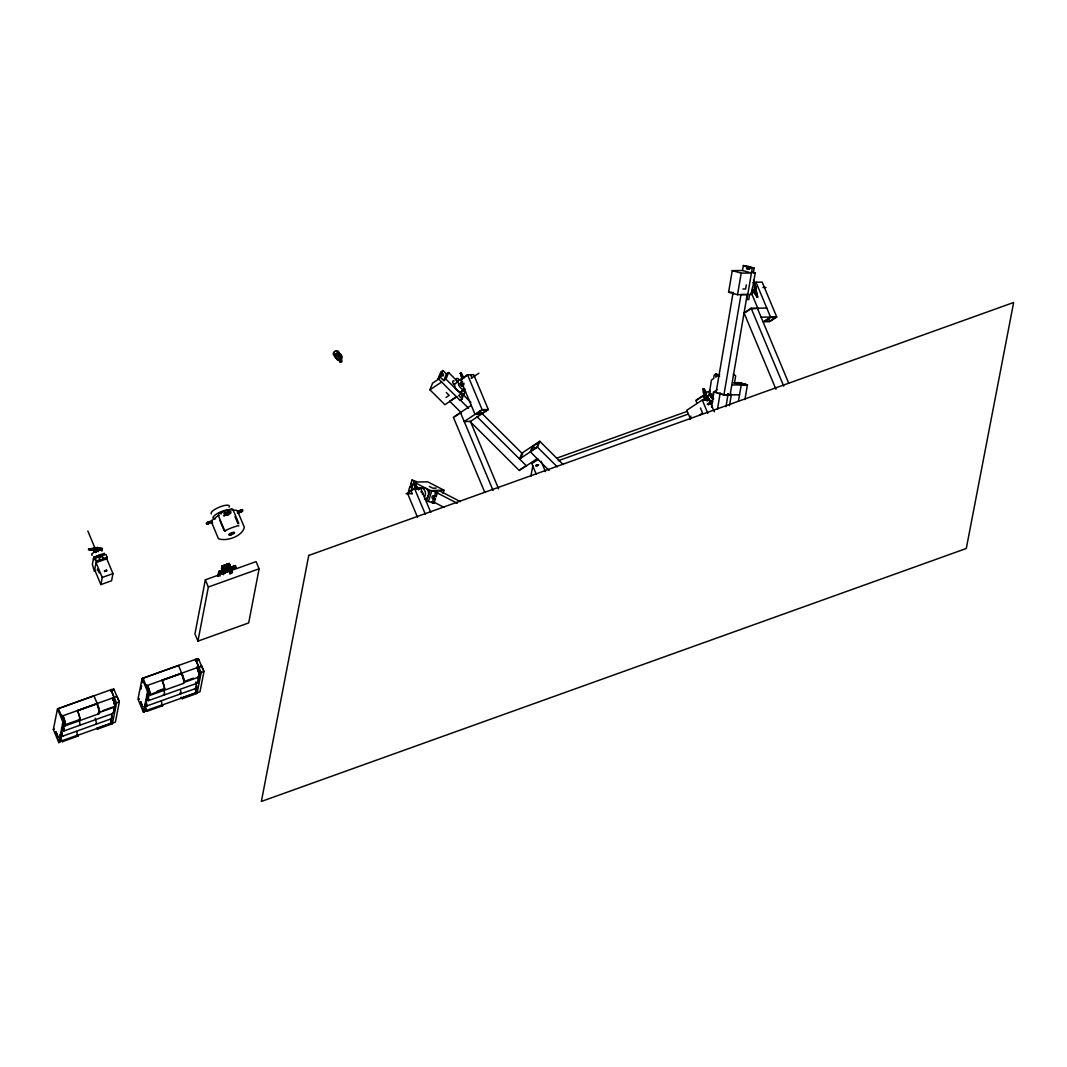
<?xml version="1.0" encoding="UTF-8"?>
<svg xmlns="http://www.w3.org/2000/svg" width="1067" height="1067" viewBox="0 0 1067 1067"><rect width="100%" height="100%" fill="white"/><g stroke="black" fill="none" stroke-linecap="round" stroke-linejoin="round"><path stroke-width="1.5" d="M105.059 571.018C107.78 571.952 102.459 570.258 105.166 571.112M105.153 570.605C109.808 568.871 102.539 572.392 105.046 571.405M224.657 515.134L223.617 515.854L224.91 515.574M229.712 511.733C227.684 511.64 226.804 514.121 224.39 512.947C221.629 516.721 233.033 507.172 224.977 515.588M229.405 513.587L228.725 514.747L227.965 513.774M755.489 288.37L757.61 297.186L755.796 288.37L754.369 290.037L755.796 288.37M415.41 489.633L414.583 483.965L415.717 489.633M224.99 565.59L224.457 567.004L226.524 566.27L226.778 564.443L226.524 566.27M224.457 567.004L224.51 565.763M750.675 268.11L750.541 267.03L748.781 267.35A1.52 1.2 89.4 0 1 747.393 269.297A1.52 1.2 89.4 0 1 746.753 266.777L748.794 266.55L748.327 267.457A1.52 1.2 89.4 0 0 749.554 269.311M218.588 574.379L218.668 573.606L219.335 574.179M218.828 572.779L219.349 573.339M218.948 572.512L219.549 572.299M219.709 571.472L219.188 571.645M234.113 566.67L233.473 565.977L233.993 566.537M218.748 573.553L218.988 571.939M219.068 571.885L219.148 571.112M230.192 571.605L229.898 573.499L230.525 573.139M229.979 573.913L230.339 570.872L230.005 573.419M756.77 295.452C758.023 296.173 755.889 296.519 757.077 295.519M95.59 548.798C97.537 548.638 94.603 547.318 93.122 548.998A2.734 0.76 -22.7 0 0 92.749 549.758L88.614 549.718L95.67 548.425L92.949 550.279M95.857 548.278L94.189 548.931M713.703 398.818L709.035 395.083L711.462 379.999L713.65 378.545L714.21 375.077L716.344 373.663L719.625 376.304M712.863 398.845L710.675 397.084L711.236 393.63L709.035 395.083M716.344 373.663L715.784 377.131L719.678 374.544M711.502 407.301L713.863 392.616L716.224 391.042M717.544 409.128L720.158 392.803M726.013 406.7L728.121 393.643M734.443 383.44L735.656 375.904L733.322 374.037M747.754 294.599L737.537 294.705L728.588 292.225L732.269 270.631L742.499 270.525L751.435 273.005L741.205 273.125L732.269 270.631M733.162 292.331L716.05 392.776L723.906 394.95L739.551 394.79M737.537 294.705L741.205 273.125M742.499 270.525L743.339 265.576L748.794 266.55M723.906 394.95L741.005 294.519L747.207 294.452L730.095 394.897L727.481 394.163M746.326 284.862L745.62 288.984L742.885 289.024M755.223 272.965L753.302 272.992L754.142 268.044L752.288 268.057L746.913 299.56L748.781 299.534L749.621 294.585L751.541 294.559L755.223 272.965L752.235 272.138M729.481 405.66L731.442 394.19M738.444 401.285L741.245 384.88L733.389 382.706L739.591 382.64L747.433 384.814L744.926 399.578M104.473 553.306L93.763 557.147L92.376 564.296L94.363 571.419L96.363 560.989L95.243 558.294L99.551 556.747C97.831 562.349 106.287 559.575 101.632 556L105.953 554.453L107.073 557.147L106.767 558.788L112.969 573.606L111.595 580.755L100.872 584.609L94.67 569.778M95.243 558.294L94.923 559.935L93.763 557.147M97.31 570.365L97.564 568.991L99.231 572.952M100.872 584.609L102.245 577.46L96.043 562.629L106.767 558.788M105.993 571.045C107.354 569.071 106.46 573.006 106.126 570.392M229.778 571.045L205.344 579.821L194.928 633.945L197.929 641.134L248.691 622.915L259.108 568.791L256.093 561.602L231.659 570.378L231.046 573.566M197.929 641.134L208.358 587.01L205.344 579.821M226.671 512.613C224.257 514.627 228.391 516.735 227.911 514.121M217.815 576.273L218.722 571.552L235.434 565.55L236.034 566.99L219.322 572.979L218.722 576.127M222.123 565.75L221.549 568.951L222.243 565.683M222.683 565.963L222.309 567.937L228.605 565.67L228.978 563.709L222.683 565.963L224.283 568.484L229.645 566.564L228.978 563.709M223.296 570.485L222.136 565.937L229.365 563.336L229.885 565.577M222.389 570.658L223.15 570.125M222.456 570.298L223.243 569.605M223.363 566.337L222.95 567.084L223.843 565.55L223.603 566.857L228.218 565.203L228.165 564.003L227.925 565.297L227.498 564.336L228.645 566.364L228.338 568.004M223.43 567.764L223.87 569.791L222.776 567.484M222.896 572.019L223.176 574.126L222.896 572.019L224.323 571.512L224.603 573.619M224.03 566.003L223.697 566.297M223.523 569.565L224.083 566.804L224.203 569.485M223.403 574.686L223.51 573.726M224.323 571.512L222.71 573.019M227.084 565.083L228.351 564.443M227.271 565.537L227.498 564.336M227.551 565.443L227.871 564.203M227.898 566.964L228.218 565.323M226.964 571.752L228.258 571.285L228.191 570.218L226.884 570.792M228.071 570.832L226.951 571.859L226.898 570.685L226.764 571.405L228.058 570.952M229.552 565.057L229.165 567.017L228.605 565.67M230.019 564.883L230.165 567.537L230.299 566.844L224.003 569.111M229.979 572.726L230.819 571.192M230.885 567.204L231.419 566.67L230.485 567.004L229.738 565.497M230.059 573.486L230.365 571.899M232.326 569.831L231.126 569.778M230.259 571.298L230.925 570.658L230.445 573.112M231.005 570.392L231.152 569.671M230.939 569.338L232.259 568.764L230.819 569.951M530.806 476.375L532.86 465.732M690.256 419.278L690.869 416.103M61.619 716.25L117.037 696.391L119.331 701.899L115.383 722.159L112.555 723.173L116.516 702.913L110.995 689.709L57.471 708.901L53.35 729.521L58.818 742.619L59.765 742.272L63.887 721.652L58.378 708.568L93.963 695.831L97.19 703.526A8.683 1.547 70.3 0 1 99.805 712.343L115.343 706.781A8.683 1.547 70.3 0 0 112.715 697.938L113.022 699.178A7.682 1.36 70.3 0 1 113.369 700.112M178.589 665.435L182.11 674.371A7.682 1.36 70.3 0 1 184.071 681.279L184.458 682.24L199.996 676.678L199.596 675.718A7.682 1.36 70.3 0 0 197.648 668.809L197.262 667.862L201.663 666.021L203.957 671.53L200.009 691.789L197.182 692.803L201.143 672.543L195.621 659.339L142.098 678.545L137.976 699.165L143.445 712.249L144.392 711.916L148.5 691.296L143.005 678.199L178.589 665.461M111.982 690.216L112.155 689.295L110.995 689.709L110.728 691.056L113.756 689.029L119.331 701.899L116.516 702.913M141.458 685.961L140.844 689.069L141.484 685.974M195.354 660.686L196.781 658.926L195.621 659.339M58.818 742.619L62.94 721.999L57.471 708.901M143.445 712.249L147.566 691.629L142.098 678.545M422.265 494.341L422.639 492.701L421.652 491.46L420.811 491.794M462.411 381.386L460.277 383.8L461.784 386.161L462.985 386.494L463.091 385.734M112.635 698.231L114.129 697.698L111.368 690.602M198.755 667.342L195.995 660.233M61.593 716.25L62.993 715.757A8.683 1.547 70.3 0 1 65.621 724.6L80.158 719.398A8.683 1.547 70.3 0 0 77.531 710.555L97.19 703.5L97.484 704.727A7.682 1.36 70.3 0 1 99.444 711.649L99.831 712.609M79.331 716.424A7.682 1.36 70.3 0 0 77.838 711.782L77.531 710.555M184.458 682.24L184.431 681.973A8.683 1.547 70.3 0 0 181.803 673.13L162.157 680.186A8.683 1.547 70.3 0 1 164.785 689.029L150.274 694.497L149.873 693.537A7.682 1.36 70.3 0 0 147.926 686.628L147.619 685.387L201.663 666.021M164.811 689.295L164.411 688.335A7.682 1.36 70.3 0 0 162.464 681.426L162.157 680.186M197.262 667.862L197.342 667.569A8.683 1.547 70.3 0 1 199.969 676.411L199.996 676.678M463.878 378.011L460.771 372.957L462.091 379.559M707.621 400.565L707.261 400.805A2.734 1.494 56.4 0 1 705.447 398.351A2.734 1.494 56.4 0 1 705.847 396.337C701.539 394.55 702.673 382.519 706.554 393.803M705.66 396.751L703.46 388.935M750.408 293.238A5.682 4.495 89.4 0 0 752.728 292.958L753.755 292.265A5.682 4.495 89.4 0 0 755.329 285.649L754.036 282.675A2.534 2.001 89.4 0 0 753.422 280.248M706.767 396.631C705.594 396.657 705.58 399.111 707.034 398.511M412.436 487.192A1.52 1.2 89.4 0 1 411.942 486.712L409.955 486.459L408.568 490.767L410.422 490.753M412.476 484.365L410.622 484.378L411.995 480.07L417.584 481.977L427.814 481.871L444.032 490.26L443.045 493.314M409.955 486.459C410.595 488.846 412.556 483.404 410.622 484.378M410.862 491.18L413.796 482.017L415.717 481.991L411.995 480.07M437.523 492.3L430.014 490.407L426.587 501.103L434.096 502.997L435.469 498.689L433.362 498.782A1.52 1.2 89.4 0 1 432.082 496.702A1.52 1.2 89.4 0 1 434.149 496.355L436.136 496.608L437.523 492.3L433.802 490.367L444.032 490.26M428.507 501.09L431.935 490.393M432.228 503.01L433.615 498.702M434.282 496.622L435.656 492.314M225.897 565.817L226.297 564.603L226.084 566.27M706.834 397.778L706.034 398.831L707.234 399.632M414.543 484.978L415.53 485.525L414.116 484.925M416.744 489.179L416.517 488.459L416.41 489.246M417.05 489.179L416.517 488.459M456.609 396.924L444.899 404.686L429.934 389.788L432.588 383.133L439.084 378.825M461.491 396.084L463.625 394.67A1.52 0.827 56.4 0 0 461.771 393.896A1.52 0.827 56.4 0 0 463.025 396.19L462.171 398.925L460.037 400.338L438.204 378.598L439.271 375.931L441.405 374.517L441.991 375.424A1.52 0.827 56.4 0 0 443.379 375.571A1.52 0.827 56.4 0 0 442.698 373.677L441.911 373.223L440.004 374.69A1.52 0.827 56.4 0 1 441.191 376.064M439.791 374.637L440.858 371.956L442.978 370.542L446.419 373.957L443.765 380.612L440.324 377.198L441.405 374.517M441.911 373.223L442.978 370.542M441.991 375.424L442.698 373.677M443.765 380.612L445.966 379.145L448.62 372.503L456.676 380.532M462.171 398.925L458.73 395.51L460.931 394.056L462.518 390.069M463.745 394.963L464.812 392.283L462.531 390.002M520.923 457.93L522.31 454.422M532.673 445.993L530.339 451.821L549.092 470.48M533.153 446.099L531.286 450.767L536.968 447.006L538.822 442.338L533.153 446.099L535.487 448.433M539.769 441.285L521.856 453.155L519.536 458.997L537.435 447.113L539.769 441.285L563.189 464.598M231.206 534.767L232.153 532.606M94.229 552.173L93.229 549.772L95.95 547.985M98.711 549.158L100.071 548.838M92.762 549.825L97.524 547.411A2.734 0.76 -22.7 0 1 96.377 548.958L97.51 548.238L96.604 548.625M93.269 549.612L95.043 548.358M97.31 547.904L94.403 549.025L95.817 552.586M705.314 396.991L707.074 396.097M93.309 549.772L96.75 547.651A2.734 0.76 -22.7 0 1 97.017 548.851C100.378 546.037 105.233 550.052 98.177 549.412M97.47 548.505L97.911 547.918M207.478 523.337L206.198 523.203L211.746 520.589L219.002 514.868L218.522 516.015M212.053 521.31L211.8 522.63L206.531 524.057L212.053 521.31L211.746 520.589M112.542 697.818L114.582 703.086L113.702 701.939A6.375 1.134 70.3 0 1 114.476 704.727M93.923 548.451L93.656 548.891A2.734 0.76 -22.7 0 0 93.923 550.092M755.449 291.851L755.729 292.785L755.236 291.811M414.916 484.871L415.076 485.738L415.21 484.738M96.017 547.544L88.428 549.278L91.402 549.678M220.482 571.432L219.495 571.445M233.393 566.67L234.86 566.017M756.876 296.279L757.463 295.599M417.971 489.393L419.424 488.246A5.682 4.495 89.4 0 1 424.639 490.353L425.186 491.674A5.682 4.495 89.4 0 1 424.413 497.262M89.094 549.065L89.881 548.931M99.204 549.198L99.951 549.118M101.578 548.691L100.725 548.958L102.339 548.731M756.17 294.479C757.583 293.678 754.983 293.865 756.463 294.545M414.61 484.871L414.196 483.604M416.17 487.592C414.81 486.859 416.797 486.805 415.757 487.566M703.566 389.882L704.433 390.482L703.073 388.695M461.064 373.717L461.584 374.584L460.637 372.516M706.634 397.658L706.861 399.298M91.669 548.998L92.269 548.985M98.364 549.865L101.832 549.385L102.192 548.411M96.71 548.851L97.27 547.744M99.551 556.747C98.031 558.214 102.819 556.747 101.632 556M111.008 690.923L113.756 689.029M195.634 660.553L198.382 658.672L203.957 671.53L201.143 672.543M196.728 660.9L198.742 659.553L195.928 660.553M196.608 659.846L198.382 658.672M94.616 548.865L96.99 547.945M94.536 549.038L95.67 548.291L94.429 548.745L95.923 552.346M438.204 378.598L440.324 377.198M446.419 373.957L448.62 372.503M429.934 389.788L441.631 382.026M460.224 373.57L461.011 372.997M460.264 373.73L460.771 372.957M460.317 373.237L461.264 373.183M460.784 373.303L461.451 373.423M463.531 378.252L461.704 373.85M488.326 409.581L482.124 409.648L464.212 421.532L470.414 421.465L488.326 409.581L473.735 374.717L467.546 374.784L460.451 379.492L475.028 414.356L481.23 414.289M461.771 379.012L467.453 375.251M460.677 383.226L462.571 381.973M460.277 383.8L462.491 382.373M460.41 384.32L462.304 383.066M460.891 384.707L462.785 383.453M471.174 378.318L478.91 373.183M461.211 385.214L464.052 383.333M461.357 385.801L463.251 384.547M461.784 386.161L463.985 384.707M446.019 397.444L449.14 395.377L446.286 392.523M456.769 396.511L449.674 401.219L461.478 412.969M471.267 405.367L453.368 417.25L484.671 492.087M454.689 416.77L460.37 413.009M481.324 413.823L486.992 410.061L482.031 410.115L476.362 413.876L481.324 413.823L480.057 410.795M430.801 512.453L420.651 488.206L414.449 488.273L407.367 492.967L417.504 517.228M408.688 492.501L414.369 488.726L419.331 488.686M753.595 283.755L755.969 282.195L762.158 282.128L776.749 316.992L769.654 321.687L763.452 321.754L770.547 317.059L755.969 282.195M766.786 308.07L751.141 308.23L744.046 312.938L775.989 389.308M745.366 312.458L751.048 308.696L756.01 308.643M520.243 469.48L525.924 465.719M537.208 458.65L519.309 470.534L469.733 421.185M538.542 459.17L531.806 463.638L536.154 474.028M769.747 321.234L775.416 317.473L770.454 317.513L764.786 321.287L769.747 321.234L768.48 318.193M705.981 395.644L702.873 395.67L695.791 400.378L697.058 403.406M697.111 399.898L702.793 396.137L706.101 396.097M705.74 397.337L707.621 396.084M717.264 389.628L713.356 392.216L712.796 395.67L710.675 397.084M714.303 411.795L709.342 399.938L702.273 400.005L686.815 410.262L690.536 419.158M706.074 397.924L707.968 396.671M706.101 396.777A2.227 1.214 56.4 0 0 705.874 398.685L708.048 400.658M706.181 398.431L708.075 397.177M707.928 397.578L706.034 398.831L707.368 398.645M706.327 399.351L708.221 398.098M706.914 398.178L706.674 399.418L708.688 398.258M706.701 400.272L705.874 398.685M706.794 399.511L709.102 398.658M707.208 399.912L709.435 399.245M707.554 404.5C708.381 404.38 705.46 404.446 709.475 403.313C711.622 403.766 706.994 403.286 708.915 403.433M708.501 403.766L708.621 404.806L709.608 403.539M699.365 415.143L702.553 413.022L700.445 407.981M703.02 389.375L703.793 388.935M705.434 392.576L704.167 389.282M705.514 396.591L706.181 396.11M101.952 551.146A5.682 1.587 -22.7 0 0 101.485 550.025L100.658 549.972A5.682 1.587 -22.7 0 0 94.309 552.092L93.202 552.773A5.682 1.587 -22.7 0 0 92.269 555.187M95.083 557.267L96.19 556.587A5.682 1.587 -22.7 0 1 101.458 554.6M207.972 523.123C207.425 524.964 210.332 521.043 208.265 523.897M237.874 512.04C241.982 509.359 246.69 510.493 237.621 513.36L237.474 510.866L236.367 510.226L231.886 510.279M241.809 510.986C236.487 514.361 249.225 506.292 237.568 511.32M218.228 515.294L224.777 530.939C228.591 528.725 238.821 524.977 238.875 525.884M460.517 382.64L461.277 382.88M98.711 548.918L99.258 549.052M208.265 522.75C210.692 521.123 205.317 523.243 208.025 522.843M754.676 290.024L753.595 290.344M221.669 568.618L222.95 568.164M101.392 549.038L101.498 549.492M95.496 547.985L93.656 548.891L94.95 551.666M219.309 513.267L231.912 508.746M96.363 560.989L100.685 559.441M102.765 558.695L107.073 557.147M238.501 512.227L240.862 511.373L241.155 512.093M224.777 530.939L225.524 530.672L224.47 530.232M102.245 577.46L112.969 573.606M224.27 566.564L226.337 565.817M224.51 567.844L228.645 566.364M230.539 567.897L231.472 567.551M221.549 572.966L219.162 573.819L220.109 576.06M233.486 568.671L235.874 567.817M224.177 572.272L222.75 572.779L223.216 573.886M223.363 573.126L229.792 570.912L230.725 573.299L232.606 572.619L231.659 570.378M230.205 571.512L230.899 570.765M230.819 571.645L230.019 572.512M229.979 572.272L230.779 571.859M229.925 572.592L230.712 572.179M229.858 573.312L230.565 572.926M557.201 458.01L687.215 411.355M558.321 460.704L688.348 414.049M208.358 587.01L259.108 568.791M147.539 685.681L146.139 686.188L147.619 685.387A8.683 1.547 70.3 0 1 150.247 694.23L150.274 694.497M340.6 355.858L338.586 353.244L336.759 353.897L338.772 356.511L340.6 355.858L342.04 361.5L340.2 362.153L338.186 359.539L339.119 359.206M339.479 359.339L341.36 358.659M111.301 690.923L114.116 689.922M77.464 710.849L97.11 703.82M162.077 680.479L181.737 673.45M62.94 721.999L63.887 721.652M147.566 691.629L148.5 691.296M184.084 681.506L193.407 678.172M102.565 710.755L113.449 706.874M157.169 691.163L164.438 688.562M53.35 729.521L54.324 729.041M64.767 725.987L98.991 713.73M149.393 695.617L183.617 683.373M148.473 700.632L198.555 682.707M63.847 730.988L113.929 713.076M61.819 736.47L111.902 718.558M146.446 706.101L196.528 688.188M62.059 740.725L77.664 735.15L77.998 736.097L62.379 741.672A8.683 1.547 70.3 0 1 60.752 739.764M97.257 728.121L111.862 722.906L112.195 723.853L97.577 729.068A8.683 1.547 70.3 0 1 96.697 728.321M146.206 710.035A7.682 1.36 70.3 0 0 146.686 710.355L162.291 704.794L162.624 705.727L147.086 711.289A8.683 1.547 70.3 0 1 145.766 710.035M181.39 697.431A7.682 1.36 70.3 0 0 181.883 697.751L196.488 692.55L196.821 693.483L182.284 698.685A8.683 1.547 70.3 0 1 180.95 697.431M435.469 498.689L435.229 498.769A1.52 1.2 89.4 0 1 433.949 496.675A1.52 1.2 89.4 0 1 436.016 496.328L436.136 496.608M228.885 534.594L234.46 532.78M95.27 548.251L97.19 547.864M229.858 512.88C230.899 515.854 232.473 507.679 226.818 512.987M95.857 547.758L97.364 547.971M754.702 288.784L754.836 285.916M196.488 692.55L196.421 692.55A7.682 1.36 70.3 0 1 195.941 692.23M196.821 693.483L196.741 693.497A8.683 1.547 70.3 0 1 195.861 692.75M181.883 697.751L182.284 698.685M147.513 705.714L147.446 705.727A7.682 1.36 70.3 0 1 146.352 704.607M162.544 705.74L162.624 705.727A8.683 1.547 70.3 0 1 161.664 704.994M146.686 710.355L147.086 711.289M112.195 723.853L112.115 723.866A8.683 1.547 70.3 0 1 111.568 723.493M62.82 736.097L62.886 736.083A7.682 1.36 70.3 0 1 62.339 735.777M77.664 735.15L77.598 735.163A7.682 1.36 70.3 0 1 77.371 735.07M77.998 736.097L77.918 736.11A8.683 1.547 70.3 0 1 77.371 735.737M712.756 401.739L711.862 401.752A5.682 3.094 56.4 0 1 707.048 397.484L706.501 396.164A5.682 3.094 56.4 0 1 707.648 391.776L709.022 391.909M754.849 289.61L755.169 289.61A2.734 2.161 89.4 0 0 753.942 284.849M756.65 296.933L757.317 297.213L753.502 291.571M756.863 297.16L757.61 297.186M762.905 287.516L766.013 287.49M728.588 292.225L731.509 292.198M761.091 317.152L776.749 316.992M731.789 384.987L747.433 384.814M728.694 394.683L723.733 394.737L717.464 392.989M536.994 465.012C541.796 464.759 535.541 464.972 536.821 465.705C538.328 462.598 535.887 467.813 538.235 464.999M536.274 465.492C535.541 467.546 535.167 463.732 537.515 465.479M436.136 488.112L432.655 488.139L429.321 486.419M435.136 491.007L439.791 490.967L460.504 501.677M406.087 493.754L412.289 493.688M414.316 484.098L415.383 484.191L418.637 489.686M98.097 548.371L102.445 548.931L101.979 548.358M146.699 696.111L146.753 694.564M199.062 672.69L197.608 667.542M416.824 488.419L416.103 489.246M750.541 267.03L754.142 268.044M743.339 265.576L746.94 266.577M748.674 267.057L752.288 268.057M748.327 267.457L749.501 267.79M225.737 514.387L226.417 515.068M462.585 378.478L462.665 377.358L462.665 378.025M435.069 491.794L457.263 503.277M413.796 482.017L430.014 490.407M433.535 501.943L443.899 507.305M431.615 501.703L434.096 502.997M462.024 376.358L461.851 375.611L461.504 376.398M752.969 282.475L753.969 283.262M537.435 447.113L557.347 466.933M462.638 394.203L470.894 402.432M481.524 413.009L522.83 454.115M445.966 379.145L460.931 394.056M460.304 400.032L468.573 408.261M476.829 416.49L526.404 465.826M706.621 400.592L705.18 398.164M195.915 682.96L196.315 682.24M459.023 379.652L458.65 379.212A2.534 1.374 56.4 0 0 456.343 378.958A2.534 1.374 56.4 0 0 457.49 382.133L453.942 384.48A2.534 1.374 56.4 0 1 452.715 381.746A2.534 1.374 56.4 0 1 454.169 380.906M337.692 353.564L339.693 356.178L341.133 361.82M756.903 295.572L757.45 296.319M757.063 297.066L753.822 291.571M415.343 484.565L418.331 489.686M94.083 548.345L94.389 549.012M115.369 707.048L114.983 706.087A7.682 1.36 70.3 0 0 113.702 701.059M80.185 719.665L79.798 718.705A7.682 1.36 70.3 0 0 79.532 717.251M65.647 724.866L65.247 723.906A7.682 1.36 70.3 0 0 63.3 716.997L62.913 716.05M439.271 375.931L439.404 376.211A1.52 0.827 56.4 0 0 440.151 377.078M94.83 548.251L95.376 549.065L87.854 531.033M751.408 292.958L758.384 309.63M757.33 308.163L788.646 383.013M751.141 308.23L783.725 386.134M710.982 400.152L712.249 403.179M702.873 395.67L704.78 400.218M702.273 400.005L707.861 413.356M541.129 461.251L545.477 471.627M470.64 374.757L471.921 377.825M467.546 374.784L482.124 409.648M470.494 421.638L498.609 488.846M460.464 412.542L493.047 490.433M414.449 488.273L425.24 514.041M410.902 490.62L412.195 493.688M241.115 510.053L241.409 510.773M237.474 510.866L244.316 527.231C242.542 536.261 226.457 541.796 218.442 538.728L211.599 522.363A14.204 3.961 -22.7 0 0 212.693 523.003M232.819 509.212L238.835 523.577M235.007 516.641L237.981 523.75M219.855 520.416L224.017 530.366M230.752 571.512L229.885 572.792L230.592 572.365M208.212 521.856L208.518 522.577M227.084 568.551L227.684 569.991M224.75 572.846L224.283 571.739L222.856 572.259L223.323 573.366M218.722 571.552L219.322 572.979M195.901 689.722L197.182 692.803M97.51 548.238L98.511 550.639M97.404 548.465L98.404 550.852M96.79 547.611L98.484 551.532M96.844 548.185L97.857 550.585M96.564 547.985L98.071 551.572M95.977 548.278L96.977 550.665M95.323 547.931L96.43 550.839M94.963 548.491L96.457 552.079M93.349 549.558L94.349 551.959M143.178 709.008L144.392 711.916M110.635 718.558L112.555 723.173M55.511 732.095L57.325 736.457M58.552 739.364L59.765 742.272M139.003 698.392L139.35 699.272M97.324 728.121L97.657 729.054M62.139 740.711L62.46 741.658M709.968 401.525L710.849 404.313M460.624 373.503L462.438 379.332M338.772 356.511L340.2 362.153M454.315 383.773L455.156 387.494A5.682 3.094 56.4 0 0 459.957 391.816L460.864 391.816A5.682 3.094 56.4 0 0 462.371 389.895M753.795 284.849A2.734 2.161 89.4 0 1 755.849 287.73A2.734 2.161 89.4 0 1 753.582 290.317M753.929 285.356A2.227 1.761 89.4 0 1 754.382 285.463M754.796 285.716A2.227 1.761 89.4 0 1 755.036 289.237M753.769 285.356A2.227 1.761 89.4 0 1 754.222 285.463M754.996 286.103A2.227 1.761 89.4 0 1 754.876 289.25M752.502 287.13A5.682 4.495 89.4 0 1 751.515 291.291M461.304 379.825A5.682 3.094 56.4 0 0 460.277 379.492L458.116 380.492L458.703 385.147A5.682 3.094 56.4 0 0 463.505 389.468L464.412 389.468A5.682 3.094 56.4 0 0 465.145 389.122M422.519 488.219A5.682 4.495 89.4 0 1 427.747 490.327L428.28 491.647A5.682 4.495 89.4 0 1 426.64 498.236L425.6 498.916A5.682 4.495 89.4 0 1 424.453 499.223M419.131 489.086A2.534 2.001 89.4 0 1 419.638 488.913M411.475 484.391A1.52 1.2 89.4 0 1 412.142 486.379A1.52 1.2 89.4 0 1 410.582 487.219M713.33 398.444A5.682 3.094 56.4 0 1 712.303 397.524M711.369 396.39A5.682 3.094 56.4 0 1 710.595 395.137M710.048 393.816A5.682 3.094 56.4 0 1 709.955 390.455M709.168 391.069A2.534 1.374 56.4 0 1 710.169 390.695M60.352 735.323A7.656 1.36 70.3 0 1 59.499 739.631M76.717 731.455A7.656 1.36 70.3 0 1 76.971 735.603L111.195 723.359A7.656 1.36 70.3 0 0 110.941 719.198M60.899 739.004A6.375 1.134 70.3 0 1 59.339 738.697M110.635 718.811A6.655 1.187 70.3 0 1 110.501 722.359M111.181 718.611A6.655 1.187 70.3 0 1 110.568 721.665M111.795 722.919A7.682 1.36 70.3 0 1 111.315 722.599M63.086 725.04A7.656 1.36 70.3 0 1 63.993 730.842A7.656 1.36 70.3 0 1 61.499 727.961M78.931 719.371A7.656 1.36 70.3 0 1 79.291 725.24M63.206 726.32A6.375 1.134 70.3 0 1 62.059 728.414M113.676 708.915A7.656 1.36 70.3 0 1 112.969 712.436M113.662 709.902A6.655 1.187 70.3 0 1 113.582 712.142M113.916 708.328A6.655 1.187 70.3 0 1 113.782 711.876M112.729 698.378A7.656 1.36 70.3 0 1 113.435 700.219M114.076 702.113A7.656 1.36 70.3 0 1 114.436 707.981M96.87 704.047A7.656 1.36 70.3 0 1 99.191 711.849A7.656 1.36 70.3 0 1 98.031 713.089M112.635 698.805A6.375 1.134 70.3 0 1 113.235 700.325M62.646 716.304A7.656 1.36 70.3 0 1 64.967 724.106A7.656 1.36 70.3 0 1 63.807 725.347M61.926 715.17A6.655 1.187 70.3 0 1 64.5 722.812A6.655 1.187 70.3 0 1 63.593 724.493M63.647 721.625A6.655 1.187 70.3 0 1 62.46 723.799M61.379 715.37A6.655 1.187 70.3 0 1 63.206 720.065M111.648 714.397A7.656 1.36 70.3 0 1 111.501 718.478M95.283 718.264A7.656 1.36 70.3 0 1 95.657 724.146M111.542 715.21A6.375 1.134 70.3 0 1 111.461 717.344M61.566 732.309A7.656 1.36 70.3 0 1 60.205 734.816M61.566 733.296A6.655 1.187 70.3 0 1 60.659 734.976M61.019 733.496A6.655 1.187 70.3 0 1 60.099 735.176M93.643 559.455A5.682 1.587 -22.7 0 1 94.229 557.948M339.92 360.113A3.041 2.627 -37.5 0 1 336.425 357.325A3.041 2.627 -37.5 0 1 340.987 355.071A3.041 2.627 -37.5 0 1 340.626 359.766M336.639 358.659A3.041 2.627 -37.5 0 1 335.585 355.204A3.041 2.627 -37.5 0 1 339.253 353.39A3.041 2.627 -37.5 0 1 340.947 356.525M338.079 358.872A3.041 2.627 -37.5 0 1 337.332 358.859M335.318 356.231A3.041 2.627 -37.5 0 1 333.384 353.057A3.041 2.627 -37.5 0 1 336.999 350.723A3.041 2.627 -37.5 0 1 338.933 353.911M338.092 358.459A2.587 2.241 -37.5 0 1 337.465 358.445M336.879 358.272A2.587 2.241 -37.5 0 1 335.772 356.965M335.812 355.738A2.587 2.241 -37.5 0 1 337.612 353.897M339.96 354.257A2.587 2.241 -37.5 0 1 340.333 354.697A2.587 2.241 -37.5 0 0 337.305 353.484A2.587 2.241 -37.5 0 0 335.465 356.551M336.332 358.259A3.041 2.627 -37.5 0 1 336.172 353.684A3.041 2.627 -37.5 0 1 340.68 354.684M336.558 357.872A2.587 2.241 -37.5 0 1 335.692 357.098M337.612 351.977A2.094 1.814 -37.5 0 1 338.106 352.777M334.398 354.617A2.094 1.814 -37.5 0 1 334.464 352.697M336.225 351.563A2.094 1.814 -37.5 0 1 336.732 351.577M337.612 352.23A2.094 1.814 -37.5 0 1 338.012 352.497M211.359 513.867A9.883 2.761 -22.7 0 1 220.389 506.732A9.883 2.761 -22.7 0 1 229.085 507.198M215.561 518.815A9.883 2.761 -22.7 0 1 216.654 513.947A9.883 2.761 -22.7 0 1 230.152 509.746M220.896 513.894A3.041 0.854 -22.7 0 1 221.589 513.547M144.979 704.954A7.656 1.36 70.3 0 1 144.792 710.275M161.344 701.086A7.656 1.36 70.3 0 1 161.597 705.247L195.821 692.99A7.656 1.36 70.3 0 0 195.568 688.829M145.099 706.247A6.375 1.134 70.3 0 1 144.512 709.168M195.261 688.442A6.655 1.187 70.3 0 1 195.701 690.936M195.808 688.242A6.655 1.187 70.3 0 1 195.674 691.789M147.713 694.67A7.656 1.36 70.3 0 1 146.859 698.978M164.065 690.802A7.656 1.36 70.3 0 1 163.371 694.31M147.406 694.457A6.375 1.134 70.3 0 1 146.686 698.045M198.302 678.545A7.656 1.36 70.3 0 1 197.595 682.066M197.982 678.159A6.655 1.187 70.3 0 1 197.862 681.706M198.089 676.398A6.655 1.187 70.3 0 1 197.929 681.013M197.342 668.009A7.656 1.36 70.3 0 1 199.662 675.811A7.656 1.36 70.3 0 1 198.502 677.052M181.497 673.69A7.656 1.36 70.3 0 1 183.217 683.293M196.635 667.035A6.375 1.134 70.3 0 1 198.809 673.037M199.102 674.357A6.375 1.134 70.3 0 1 199.022 676.491M147.273 685.934A7.656 1.36 70.3 0 1 149.647 694.324A7.656 1.36 70.3 0 1 147.766 693.963M147.206 686.254A6.655 1.187 70.3 0 1 149.22 693.043A6.655 1.187 70.3 0 1 148.22 694.124M146.006 685.001A6.655 1.187 70.3 0 1 148.58 692.643A6.655 1.187 70.3 0 1 147.673 694.31M195.754 682.226A7.656 1.36 70.3 0 1 195.568 687.548M180.416 689.695A7.656 1.36 70.3 0 1 179.723 693.217M195.875 683.52A6.375 1.134 70.3 0 1 195.754 686.921M145.686 700.152A7.656 1.36 70.3 0 1 144.832 704.46M146.192 702.94A6.655 1.187 70.3 0 1 145.272 704.607M145.645 703.126A6.655 1.187 70.3 0 1 144.725 704.807M56.058 732.029L58.111 737.284L56.058 732.029M140.684 701.659L142.738 706.914L140.684 701.659M704.207 391.909L705.26 392.309L704.207 391.909M705.3 393.443L705.967 394.136L705.3 393.443M460.624 374.077L461.291 374.77L460.624 374.077M308.723 555.454L261.375 801.45L966.289 548.491L1013.65 302.495L308.723 555.454M143.005 678.199L142.084 682.853L143.031 678.212M89.228 549.572L90.135 549.238L89.228 549.572M90.375 549.092L91.282 548.758L90.415 549.025M90.562 549.532L91.482 549.238L90.615 549.478M91.802 549.505L92.709 549.172L91.855 549.452M219.802 573.072L221.216 572.699L219.802 573.072M225.03 572.139L225.737 571.952L225.03 572.139M229.165 570.658L229.872 570.472L229.165 570.658M234.113 567.937L235.54 567.551L234.113 567.937M739.751 382.866L734.803 382.92L741.072 384.667L746.033 384.613L739.751 382.866M230.499 534.967A3.041 0.854 -22.7 0 0 234.487 532.54A3.041 0.854 -22.7 0 0 230.045 533.567A3.041 0.854 -22.7 0 0 230.499 534.967"/></g></svg>
